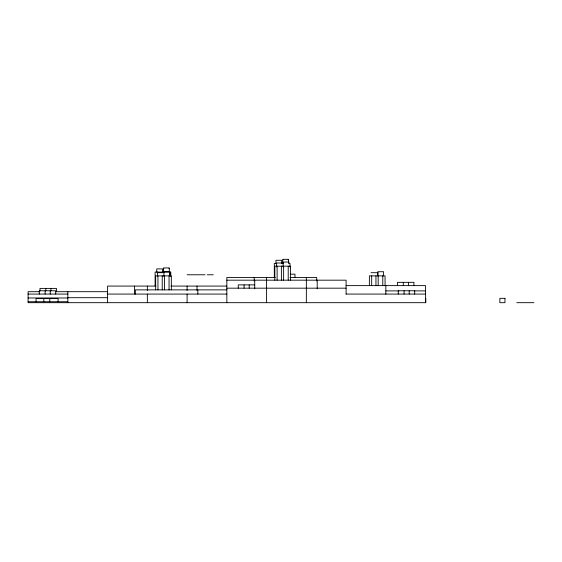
<?xml version="1.0" encoding="UTF-8"?>
<svg xmlns="http://www.w3.org/2000/svg" width="562" height="562" viewBox="0 0 562 562"><rect width="100%" height="100%" fill="white"/><g stroke="black" fill="none" stroke-linecap="round" stroke-linejoin="round"><path stroke-width="0.84" d="M282.735 259.314L288.524 259.314M283.086 259.876L282.7 259.876L282.7 263.452M288.095 259.876L288.482 259.876L288.482 262.018M283.255 262.033L289.037 262.033M283.22 262.602L283.606 262.602M288.615 262.602L289.001 262.602M276.455 262.995L282.236 262.995M276.785 263.452L274.312 263.452L274.312 277.459M281.618 263.452L283.585 263.452M288.454 263.452L289.999 263.452L289.985 266.95M163.893 268.495L163.507 268.495L163.507 272.071L163.542 267.926L169.324 267.926L169.288 272.071M168.902 268.495L169.288 268.495M164.09 271.727L169.872 271.727L169.872 275.872L169.836 272.296L169.45 272.296M164.048 272.296L164.441 272.296M377.875 272.296L377.776 275.872L377.812 271.727L383.593 271.727L383.593 275.872M157.29 272.696L163.071 272.696M371.011 272.696L376.793 272.696M290.252 274.165L294.966 274.165L294.966 277.459M187.097 274.776L205.081 274.776M207.28 274.776L213.251 274.776M275.31 277.459L226.844 277.459L226.844 302.686M289.922 277.459L316.694 277.459L316.694 280.937M226.844 280.178L346.094 280.178L346.094 294.158M254.684 284.885L238.246 284.885L238.246 288.173M346.094 285.622L425.589 285.622L425.589 302.686M155.99 286.072L107.595 286.072L107.595 302.686M170.974 286.072L226.844 286.072M226.844 288.173L346.094 288.173M226.844 289.873L135.358 289.873L135.358 294.144M385.841 290.898L398.802 290.898M414.356 290.898L425.589 290.898M39.516 291.692L28.1 291.692L28.1 302.686L425.813 302.686L425.813 298.324M55.75 291.692L107.595 291.692M28.1 294.074L67.847 294.074M107.595 294.074L226.844 294.074M346.094 294.074L425.589 294.074M67.847 297.698L107.595 297.698M28.1 297.979L67.847 297.979M28.1 301.724L67.847 301.724M516.752 302.686L533.9 302.686M414.693 294.074L414.693 290.779L398.247 290.779L398.247 294.074M413.927 285.622L413.927 282.335L397.482 282.335L397.482 285.622M409.192 290.779L409.192 294.074M408.426 282.335L408.426 285.622M404.085 290.779L404.085 294.074M403.319 282.335L403.319 285.622M385.841 285.622L385.841 294.263M385.068 285.496L385.054 275.872L369.382 275.872L369.382 285.496M382.771 275.872L382.771 285.496M378.177 275.872L378.177 285.496M375.95 275.872L375.95 285.496M371.679 275.872L371.679 285.496M317.214 280.178L317.214 288.833M306.346 277.459L306.346 302.686M290.498 280.178L290.512 266.17L274.825 266.17L274.825 280.178M288.215 266.17L288.215 280.178M283.62 266.17L283.62 280.178M283.108 263.452L283.108 266.95M281.717 263.452L281.717 260.276L275.935 260.276L275.935 263.452M281.393 266.17L281.393 280.178M277.122 266.17L277.122 280.178M276.609 263.452L276.609 266.95M266.592 277.459L266.592 302.686M254.727 280.178L254.727 288.833M254.207 277.459L254.207 280.937M249.191 284.885L249.191 288.173M244.084 284.885L244.084 288.173M197.845 289.873L197.845 294.144M197.016 286.072L197.016 290.449M187.097 286.072L187.097 290.449M187.097 294.074L187.097 302.686M171.347 289.873L171.333 275.872L155.66 275.872L155.66 289.873M170.799 276.448L170.785 272.071L155.112 272.071L155.112 286.072M169.05 275.872L169.05 289.873M164.455 275.872L164.455 289.873M163.907 272.071L163.907 276.448M162.523 272.071L162.523 268.896L156.742 268.896L156.742 272.071M162.228 275.872L162.228 289.873M157.957 275.872L157.957 289.873M157.409 272.071L157.409 276.448M147.349 286.072L147.349 290.449M147.349 294.074L147.349 302.686M134.529 286.072L134.529 293.947M67.847 291.692L67.847 302.686M58.097 301.724L58.097 298.605L36.045 298.605L36.045 301.724M56.425 291.692L56.425 288.397L39.979 288.397L39.979 290.863M55.715 294.074L55.715 290.779L39.27 290.779L39.27 294.074M50.924 288.397L50.924 290.863M50.215 290.779L50.215 294.074M49.765 298.605L49.765 301.724M45.817 288.397L45.817 290.863M45.115 290.779L45.115 294.074M43.808 298.605L43.808 301.724M504.964 298.324L499.864 298.324L499.864 302.686L504.964 302.686L504.964 298.324"/></g></svg>
